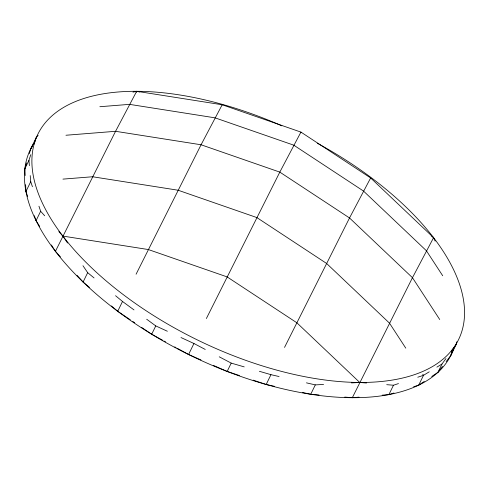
<?xml version="1.0" encoding="UTF-8"?>
<svg xmlns="http://www.w3.org/2000/svg" width="489" height="489" viewBox="0 0 489 489"><rect width="100%" height="100%" fill="white"/><g stroke="black" fill="none" stroke-linecap="round" stroke-linejoin="round"><path stroke-width="0.73" d="M446.157 361.603L450.73 355.631L456.09 344.635L456.867 341.732M25.196 175.533L24.878 168.693L26.583 162.953M29.352 153.632L30.844 148.607L36.204 137.611L38.124 135.27M450.73 355.631L452.221 350.613M24.878 168.693L28.943 160.361L30.758 154.677M34.163 144.01L36.204 137.611M222.067 105.08L222.189 104.762L300.931 132.097L370.644 177.953L433.584 237.678L435.143 241.126M300.772 132.513L300.931 132.097L279.812 172.11L206.376 318.522M370.515 178.277L370.644 177.953L349.519 217.966L284.531 347.41M27.671 196.468L25.941 191.492L30.734 181.676L30.22 175.588M39.695 226.395L36.07 220.643L40.642 211.266L38.949 206.217M60.453 256.908L55.416 251.322L115.563 131.303L136.682 91.29L222.189 104.762L201.071 144.768L136.083 274.213M136.217 92.244L136.682 91.29L139.609 91.993M89.444 287.398L83.099 282.037L87.672 272.66L82.965 265.723M130.306 319.788L117.721 311.291L122.513 301.475L115.545 295.711M162.892 340.387L151.7 334.238L155.765 325.906L146.694 319.244M200.979 359.947L188.577 354.501L193.944 343.504L180.985 337.532M213.375 365.387L227.153 371.438L231.218 363.107L244.225 366.891M253.168 380.136L266.175 384.488L270.961 374.672L279.091 376.542M302.563 392.478L310.729 394.268L315.307 384.892L323.59 384.44M344.757 397.08L352.318 397.71L412.465 277.691L433.584 237.678L431.237 235.765M382.178 395.173L388.896 394.605L393.468 385.228L398.474 383.578M413.621 386.762L418.712 385.143L423.498 375.326L429.238 371.817M431.726 376.475L437.93 372.343L441.989 364.018L445.956 358.565M451.243 351.298L456.09 344.635M30.844 148.607L32.671 146.223M437.93 372.343L442.502 366.377M418.712 385.143L424.287 381.426M436.891 367.135L441.989 364.018M417.777 377.215L423.498 375.326L422.789 374.238M388.896 394.605L393.987 392.991M132.965 92.14L136.682 91.29M352.318 397.71L359.036 397.141M99.866 106.718L129.506 104.359L215.013 117.831L293.755 145.166L363.461 191.022L426.408 250.747L442.704 275.753M65.966 135.245L115.563 131.303L201.071 144.768L279.812 172.11L349.519 217.966L412.465 277.691L439.733 319.531M62.947 179.115L92.586 176.755L178.094 190.221L256.835 217.562L326.548 263.418L389.495 323.143L405.784 348.15M351.469 382.918L359.751 382.465L366.499 383.021M386.726 384.678L393.468 385.228M310.729 394.268L319.048 394.959M58.814 231.566L62.849 236.083L148.356 249.549L227.098 276.89L296.811 322.74L359.751 382.465M266.175 384.488L274.341 386.279M306.438 382.844L315.307 384.892M259.402 371.304L270.961 374.672M227.153 371.438L239.439 375.546M155.765 325.906L167.354 331.249M193.944 343.504L205.258 349.458M219.237 356.805L231.218 363.107M164.212 341.114L165.526 341.835M174.75 346.903L176.064 347.624M177.385 348.351L188.577 354.501M132.825 321.487L134.713 322.764M141.633 327.441L151.7 334.238M122.513 301.475L133.998 309.916M87.672 272.66L94.059 277.941M111.376 305.931L117.721 311.291M77.06 275.331L83.099 282.037M40.642 211.266L44.682 215.777M62.849 236.083L67.561 243.015M51.388 244.934L55.416 251.322M34.34 215.667L36.07 220.643M30.734 181.676L32.421 186.725M28.943 160.361L29.389 165.692M25.624 184.653L25.941 191.492M453.914 348.064A234.078 114.909 26 0 1 191.309 355.839A234.078 114.909 26 0 1 33.429 144.066M317.269 143.222A234.078 114.909 26 0 1 400.143 378.59A234.078 114.909 26 0 1 42.28 202.849A234.078 114.909 26 0 1 281.853 125.832"/></g></svg>
